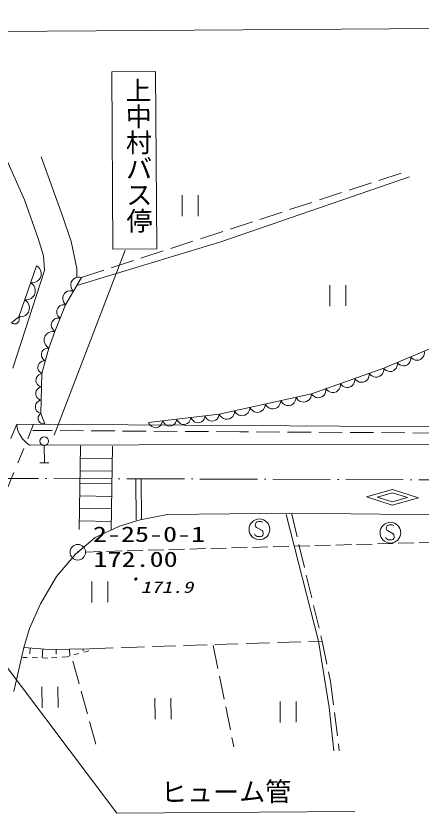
# Model space of a CAD drawing. Units: millimetres, scale not verified. Extents: x 40000 to 680000, y 20000 to 380000.
# Drawn here: x 117350 to 156212, y 242366 to 318724 of the extents above; entities that cross this region are included whole.
import ezdxf
from ezdxf.enums import TextEntityAlignment as Align

# ---------------------------------------------------------------- set-up
doc = ezdxf.new("R2010")
doc.units = ezdxf.units.MM
doc.header["$LTSCALE"] = 1000
for name, pattern in [('USER1', [2, 1.5, -0.5]), ('USER2', [2.5, 1.5, -1]), ('USER3', [3, 2.25, -0.75]), ('USER4', [1, 0.5, -0.5]), ('USER5', [7.000001, 5.508197, -0.688525, 0.114754, -0.688525])]:
    doc.linetypes.add(name, pattern=pattern)
for name, color, linetype, lineweight in [('S-BGD', 1, 'Continuous', 13), ('S-BGD-HTXT', 6, 'Continuous', 13), ('S-BMK', 3, 'USER5', 13), ('S-BMK-SRVR', 5, 'Continuous', 13)]:
    doc.layers.add(name, color=color, linetype=linetype, lineweight=lineweight)
doc.styles.add('@ＭＳ ゴシック', font='')
doc.styles.add('ＭＳ ゴシック', font='')
doc.styles.get('@ＭＳ ゴシック').set_extended_font_data('@MS Gothic')
doc.styles.get('ＭＳ ゴシック').set_extended_font_data('MS Gothic')

# ---------------------------------------------------------------- blocks, each defined once
blk = doc.blocks.new('BUHIN23')
at = {"layer": 'S-BGD'}
blk.add_lwpolyline([(-760, 410), (-797, 205), (-786, 7), (-728, -240), (-610, -421), (-462, -575), (-227, -702), (-18, -741), (199, -740), (437, -653), (605, -552), (760, -410)], dxfattribs=at)
blk = doc.blocks.new('BUHIN24')
at = {"layer": 'S-BGD'}
blk.add_lwpolyline([(584, -477), (650, -307), (673, -136), (664, 86), (593, 261), (492, 417), (310, 565), (137, 633), (-48, 668), (-267, 633), (-428, 574), (-584, 477)], dxfattribs=at)
blk = doc.blocks.new('BUHIN25')
at = {"layer": 'S-BGD'}
blk.add_lwpolyline([(589, -358), (627, -195), (626, -37), (590, 162), (503, 311), (392, 439), (209, 550), (44, 590), (-129, 598), (-322, 538), (-460, 464), (-589, 358)], dxfattribs=at)
blk = doc.blocks.new('BUHIN27')
at = {"layer": 'S-BGD'}
blk.add_lwpolyline([(577, -262), (594, -110), (576, 34), (521, 212), (425, 339), (309, 444), (131, 525), (-25, 543), (-183, 532), (-353, 456), (-470, 374), (-577, 262)], dxfattribs=at)
blk = doc.blocks.new('BUHIN28')
at = {"layer": 'S-BGD'}
blk.add_lwpolyline([(626, -113), (605, 40), (552, 175), (455, 335), (331, 435), (192, 508), (-2, 543), (-158, 523), (-309, 473), (-456, 357), (-550, 248), (-626, 113)], dxfattribs=at)
blk = doc.blocks.new('BUHIN30')
at = {"layer": 'S-BGD'}
blk.add_lwpolyline([(28, 683), (-131, 638), (-267, 562), (-423, 435), (-511, 288), (-569, 130), (-578, -82), (-533, -245), (-458, -398), (-313, -537), (-183, -621), (-28, -683)], dxfattribs=at)
blk = doc.blocks.new('BUHIN31')
at = {"layer": 'S-BGD'}
blk.add_lwpolyline([(-46, 753), (-216, 686), (-357, 587), (-514, 430), (-594, 259), (-640, 78), (-626, -155), (-558, -329), (-458, -489), (-283, -626), (-131, -704), (46, -753)], dxfattribs=at)
blk = doc.blocks.new('BUHIN32')
at = {"layer": 'S-BGD'}
blk.add_lwpolyline([(-134, 723), (-291, 638), (-416, 525), (-549, 355), (-606, 179), (-628, -1), (-587, -225), (-501, -385), (-385, -528), (-199, -639), (-43, -696), (134, -723)], dxfattribs=at)
blk = doc.blocks.new('BUHIN33')
at = {"layer": 'S-BGD'}
blk.add_lwpolyline([(-166, 682), (-311, 592), (-424, 478), (-541, 308), (-586, 138), (-598, -34), (-547, -246), (-457, -393), (-338, -523), (-156, -620), (-4, -665), (166, -682)], dxfattribs=at)
blk = doc.blocks.new('BUHIN125')
at = {"layer": 'S-BGD'}
blk.add_lwpolyline([(591, -403), (659, -358), (705, -289), (740, -188), (763, -35), (748, 99), (691, 219), (592, 300), (479, 322), (404, 328), (299, 304), (234, 243), (-159, -249), (-257, -295), (-387, -315), (-504, -288), (-593, -239), (-671, -156), (-692, 4), (-658, 231), (-628, 328), (-569, 415), (-483, 483), (-359, 535)], dxfattribs=at)
blk.add_circle((0, 0), 995, dxfattribs=at)
blk = doc.blocks.new('BUHIN129')
at = {"layer": 'S-BGD'}
for p, q in [((1104, 611), (-873, 911)), ((-1104, -606), (874, -906))]:
    blk.add_line(p, q, dxfattribs=at)

msp = doc.modelspace()

# ---------------------------------------------------------------- linework, layer by layer
at = {"layer": 'S-BGD'}
for p, q in [((126552, 313373), (130748, 313399)), ((126660, 296374), (126552, 313373)), ((130748, 313399), (130856, 296400)), ((116213, 305471), (118186, 301116)), ((119774, 305237), (121829, 299561)), ((136990, 297101), (155097, 303308)), ((118186, 301116), (119494, 297418)), ((121829, 299561), (122652, 297108)), ((119494, 297418), (119981, 295733)), ((122652, 297108), (123182, 294542)), ((123298, 292938), (136990, 297101)), ((127813, 296302), (121010, 278552)), ((130856, 296400), (126660, 296374)), ((119981, 295733), (120100, 294339)), ((117618, 289911), (119336, 294798)), ((120100, 294339), (117040, 284998)), ((123182, 294542), (123187, 293698)), ((123637, 293659), (122116, 291052)), ((122116, 291052), (121072, 288501)), ((116933, 289323), (117618, 289911)), ((121072, 288501), (120499, 286908)), ((152631, 284992), (160398, 288245)), ((120499, 286908), (119826, 284465)), ((145697, 282533), (152631, 284992)), ((119826, 284465), (119744, 280648)), ((136855, 280576), (145697, 282533)), ((119744, 280648), (120121, 279644)), ((130068, 279787), (136855, 280576)), ((117430, 279624), (138835, 279492)), ((138835, 279492), (169660, 279295)), ((118700, 277610), (150095, 277696)), ((120073, 277571), (120084, 275927)), ((123426, 269521), (123552, 277552)), ((126606, 277504), (126479, 269473)), ((150095, 277696), (192889, 277399)), ((119659, 275924), (120503, 275930)), ((126587, 276304), (123533, 276352)), ((126568, 275104), (123514, 275152)), ((128864, 274337), (128888, 270438)), ((129364, 274340), (129388, 270442)), ((126549, 273904), (123495, 273952)), ((150962, 272654), (153474, 273364)), ((153474, 273364), (155962, 272575)), ((126530, 272703), (123476, 272751)), ((153450, 271865), (150962, 272654)), ((153469, 273051), (152006, 272638)), ((152006, 272638), (153455, 272178)), ((153469, 273051), (154918, 272591)), ((155962, 272575), (153450, 271865)), ((154918, 272591), (153455, 272178)), ((126511, 271503), (123458, 271551)), ((131889, 270971), (143845, 271093)), ((143845, 271093), (165579, 270851)), ((126493, 270303), (123439, 270351)), ((127294, 269859), (129276, 270458)), ((129276, 270458), (131889, 270971)), ((143271, 270955), (146370, 258838)), ((124955, 268761), (127294, 269859)), ((123070, 267170), (124955, 268761)), ((121234, 265038), (123070, 267170)), ((119716, 262411), (121234, 265038)), ((118649, 260059), (119716, 262411)), ((118113, 258226), (118649, 260059)), ((117153, 254003), (118113, 258226)), ((118113, 258226), (120551, 258048)), ((118723, 258181), (118682, 257629)), ((119942, 258092), (119879, 257229)), ((120551, 258048), (124439, 258111)), ((123791, 258100), (123794, 257891)), ((146370, 258838), (147403, 252483)), ((121199, 258058), (121207, 257585)), ((122495, 258079), (122506, 257409)), ((147403, 252483), (147836, 248335))]:
    msp.add_line(p, q, dxfattribs=at)
at = {"layer": 'S-BGD', "linetype": 'USER3'}
for p, q in [((123637, 293659), (154830, 303833)), ((138832, 278892), (118971, 279015)), ((169657, 278695), (138832, 278892)), ((143800, 271001), (146720, 258838)), ((124439, 258111), (146720, 258838)), ((136255, 258410), (138256, 248723)), ((146720, 258838), (147511, 254963)), ((122819, 256927), (125036, 248865)), ((147511, 254963), (148365, 248336))]:
    msp.add_line(p, q, dxfattribs=at)
at = {"layer": 'S-BGD', "linetype": 'USER2'}
for p, q in [((117430, 279624), (109833, 261095)), ((119047, 279614), (111220, 260525))]:
    msp.add_line(p, q, dxfattribs=at)
at = {"layer": 'S-BGD', "linetype": 'USER1'}
msp.add_line((124036, 267373), (444204, 276282), dxfattribs=at)
at = {"layer": 'S-BGD', "linetype": 'USER4'}
for p, q in [((122258, 257343), (120421, 257215)), ((124343, 257898), (122258, 257343)), ((120421, 257215), (118003, 257277))]:
    msp.add_line(p, q, dxfattribs=at)
at = {"layer": 'S-BGD'}
for points in [[(116933, 289323), (117026, 289266), (117124, 289235), (117256, 289217), (117366, 289240), (117469, 289284), (117575, 289375), (117634, 289469), (117674, 289575), (117676, 289708), (117658, 289808), (117618, 289911)], [(121072, 288501), (120867, 288508), (120678, 288468), (120446, 288375), (120288, 288234), (120161, 288069), (120072, 287822), (120064, 287613), (120097, 287403), (120216, 287185), (120339, 287037), (120499, 286908)], [(119744, 280648), (119642, 280567), (119567, 280470), (119493, 280331), (119475, 280198), (119481, 280065), (119540, 279910), (119622, 279806), (119724, 279718), (119871, 279661), (119990, 279641), (120121, 279644)]]:
    msp.add_lwpolyline(points, dxfattribs=at)
for centre, radius in [((120071, 277989), 419), ((123286, 267353), 22.5)]:
    msp.add_circle(centre, radius, dxfattribs=at)
msp.add_arc((119906, 279778), 2480, 183.56143, 240.92157, dxfattribs=at)
at = {"layer": 'S-BGD-HTXT'}
for p, q in [((74507, 316983), (349375, 318724)), ((111505, 262906), (127022, 242366)), ((127022, 242366), (149867, 242511))]:
    msp.add_line(p, q, dxfattribs=at)
at = {"layer": 'S-BMK'}
msp.add_line((106999, 274458), (170603, 274245), dxfattribs=at)
at = {"layer": 'S-BMK-SRVR'}
msp.add_circle((123286, 267353), 746, dxfattribs=at)

# ---------------------------------------------------------------- block references
at = {"rotation": 99}
for name, p in [('BUHIN129', (134063, 300555)), ('BUHIN23', (119050, 293983)), ('BUHIN23', (118477, 292354)), ('BUHIN24', (123256, 293007)), ('BUHIN129', (148239, 291940)), ('BUHIN24', (122496, 291704)), ('BUHIN23', (117904, 290725)), ('BUHIN25', (121855, 290414)), ('BUHIN25', (121333, 289139)), ('BUHIN27', (120331, 286297)), ('BUHIN33', (155868, 286348)), ('BUHIN27', (119994, 285076)), ('BUHIN33', (154573, 285806)), ('BUHIN32', (151938, 284746)), ('BUHIN33', (153279, 285263)), ('BUHIN28', (119812, 283829)), ('BUHIN32', (150551, 284255)), ('BUHIN32', (147777, 283271)), ('BUHIN32', (149164, 283763)), ('BUHIN28', (119785, 282557)), ('BUHIN31', (144960, 282370)), ('BUHIN32', (146391, 282779)), ('BUHIN28', (119757, 281285)), ('BUHIN31', (142013, 281718)), ('BUHIN31', (143487, 282044)), ('BUHIN31', (139065, 281065)), ('BUHIN31', (140539, 281391)), ('BUHIN30', (133461, 280181)), ('BUHIN30', (134819, 280339)), ('BUHIN30', (136176, 280497)), ('BUHIN31', (137591, 280739)), ('BUHIN30', (130747, 279866)), ('BUHIN30', (132104, 280024)), ('BUHIN125', (140707, 269543)), ('BUHIN125', (153269, 269224)), ('BUHIN129', (125398, 263552)), ('BUHIN129', (120626, 253462)), ('BUHIN129', (131466, 252370)), ('BUHIN129', (143462, 252059))]:
    msp.add_blockref(name, p, dxfattribs=at)

# ---------------------------------------------------------------- texts
at = {"layer": 'S-BGD', "style": '@ＭＳ ゴシック'}
msp.add_text('上中村バス停', height=1833, rotation=270.4, dxfattribs=at).set_placement((127603, 312855), align=Align.BOTTOM_LEFT)
at = {"layer": 'S-BGD', "style": 'ＭＳ ゴシック', "oblique": 15}
msp.add_text('・', height=1100, rotation=0.4, dxfattribs=at).set_placement((127956, 263882), align=Align.BOTTOM_LEFT)
at = {"layer": 'S-BGD', "style": 'ＭＳ ゴシック', "oblique": 15, "width": 1.35}
msp.add_text('171.9', height=1100, dxfattribs=at).set_placement((129310, 263123), align=Align.BOTTOM_LEFT)
at = {"layer": 'S-BGD-HTXT', "style": 'ＭＳ ゴシック'}
msp.add_text('ヒューム管', height=1833, rotation=0.4, dxfattribs=at).set_placement((131265, 242881), align=Align.BOTTOM_LEFT)
at = {"layer": 'S-BMK-SRVR', "style": 'ＭＳ ゴシック', "width": 1.35}
for s, p in [('2-25-0-1', (124732, 267904)), ('172.00', (124789, 265508))]:
    msp.add_text(s, height=1466, dxfattribs=at).set_placement(p, align=Align.BOTTOM_LEFT)

doc.saveas('drawing.dxf')
